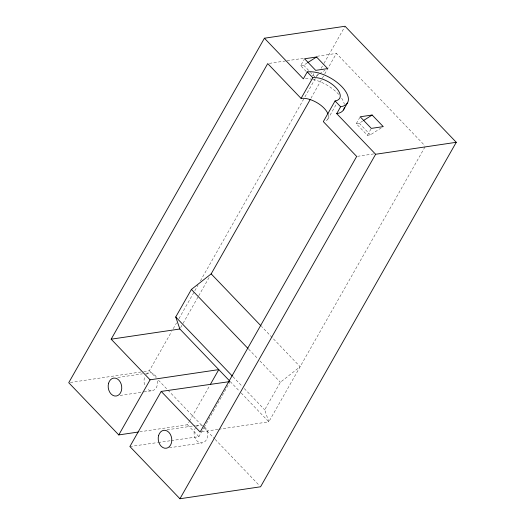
<?xml version="1.0" encoding="UTF-8"?>
<svg xmlns="http://www.w3.org/2000/svg" width="525" height="525" viewBox="0 0 525 525"><rect width="100%" height="100%" fill="white"/><g stroke="black" fill="none" stroke-linecap="round" stroke-linejoin="round"><path stroke-width="0.39" stroke-dasharray="2.62 1.97" d="M306.233 71.459L300.668 65.658L304.192 59.456M312.572 75.889L314.14 73.132M143.725 371.575L149.369 370.735L171.655 331.511M173.276 328.657L176.518 322.947M178.946 318.668L197.991 285.147M200.419 280.868L304.546 97.571M304.953 96.856L315.892 77.602M316.299 76.886L318.728 72.608M321.162 68.329L323.59 64.05M323.997 63.335L345.063 26.25M180.659 327.58L182.667 324.05M183.067 323.341L198.319 296.487M198.726 295.785L209.56 276.701M310.957 98.214L324.293 74.74M324.693 74.032L336.413 53.406L424.81 145.648M327.803 119.188L336.709 103.504M381.222 127.923L370.381 134.84L367.395 135.286L356.272 123.683L359.796 117.482M139.781 431.806L187.464 424.732L189.072 421.903M189.473 421.194L209.547 385.862M367.395 135.286L370.919 129.084M171.294 440.606L198.903 436.662L203.72 428.177M204.12 427.475L229.812 382.246M218.715 429.266L268.82 421.831L264.705 409.822L280.357 382.266L300.129 366.712L261.601 326.504M424.974 146.954L268.82 421.831L240.286 392.05M300.668 65.658L303.66 65.218L307.046 63.053M318.846 74.222L314.777 76.821L310.885 72.758M319.522 73.789L324.942 70.33M356.272 123.683L359.258 123.237L362.65 121.072M269.332 63.367L286.302 60.847M287.109 60.723L304.087 58.203M317.015 56.287L336.413 53.406M357.492 156.319L374.463 153.799M70.337 382.469L142.918 371.693M117.784 377.495L142.472 373.826M145.661 373.354L149.645 372.763M120.113 395.443L143.207 392.011M144.007 391.893L151.968 390.712M167.029 429.831L194.906 425.696M195.7 425.578L199.684 424.981M201.744 431.786L217.908 429.391M169.358 447.779L202.013 442.936M129.892 446.532L157.493 442.582M158.307 442.463L170.487 440.724M303.66 65.218L310.327 72.181M359.258 123.237L370.381 134.84M248.627 349.151L257.69 358.614M259.96 360.977L280.357 382.266M232.969 376.714L242.038 386.17M244.302 388.539L264.705 409.822M230.213 381.544L239.722 391.466M149.369 370.735L156.181 377.842M158.452 380.205L203.273 426.983M203.838 427.573L214.62 438.821M215.184 439.412L259.442 485.592M187.464 424.732L198.903 436.662M204.763 427.068A9.05 6.74 81.6 0 1 206.41 439.76A9.05 6.74 81.6 0 1 196.934 440.849A9.05 6.74 81.6 0 1 195.287 428.157M196.494 426.569A9.05 6.74 81.6 0 1 202.63 425.499M305.452 78.645A27.156 13.125 29.6 0 1 312.231 79.288M312.998 79.459A27.156 13.125 29.6 0 1 339.491 95.301M341.65 98.182A27.156 13.125 29.6 0 1 344.328 104.318M157.507 380.973A9.05 6.74 81.6 0 1 154.448 389.734A9.05 6.74 81.6 0 1 146.895 388.631M144.638 384.805A9.05 6.74 81.6 0 1 145.248 375.939M146.449 374.351A9.05 6.74 81.6 0 1 156.975 378.676M328.105 114.286A18.099 8.748 29.6 0 1 324.785 121.295"/><path stroke-width="0.79" d="M229.399 381.655L161.201 391.414L129.892 446.532L179.937 498.75L260.577 486.78L456.271 142.295L345.063 26.25L264.423 38.22L68.729 382.705L118.768 434.923L138.167 432.049M210.348 384.451L218.781 369.613L150.084 379.811L111.162 339.189L267.717 63.604L301.074 98.418A18.099 8.748 29.6 0 1 327.895 113.715M456.271 142.295L375.631 154.265L336.709 113.649L340.62 106.759A27.156 13.125 29.6 0 0 341.86 86.691A27.156 13.125 29.6 0 0 307.256 71.945L303.345 78.835L264.423 38.22M229.668 380.973L179.858 328.998L175.737 316.988L191.389 289.433L211.168 273.879L310.15 99.632M301.074 98.418L312.821 77.746L307.256 71.945M118.768 434.923L150.084 379.811M312.821 77.746A18.099 8.748 29.6 0 1 335.888 87.577A18.099 8.748 29.6 0 1 335.062 100.957L323.321 121.629L356.678 156.437L200.123 432.029L161.201 391.414M343.435 109.987L347.347 103.097M179.937 498.75L375.631 154.265M307.722 62.619L316.529 56.995L327.652 68.598L315.702 70.376L304.585 58.767L316.529 56.995M363.326 120.645L372.133 115.021L383.257 126.623L371.306 128.395L360.189 116.793L372.133 115.021M111.162 339.189L179.858 328.998M335.062 100.957L340.62 106.759M211.168 273.879L261.03 325.913M191.389 289.433L248.056 348.561M175.737 316.988L232.404 376.123M344.413 107.395A27.156 13.125 29.6 0 1 336.709 113.649M158.622 435.455A9.05 6.74 81.6 0 0 166.169 448.252A9.05 6.74 81.6 0 0 170.225 434.129A9.05 6.74 81.6 0 0 158.622 435.455M108.583 383.237A9.05 6.74 81.6 0 0 116.13 396.034A9.05 6.74 81.6 0 0 120.186 381.905A9.05 6.74 81.6 0 0 108.583 383.237"/></g></svg>
